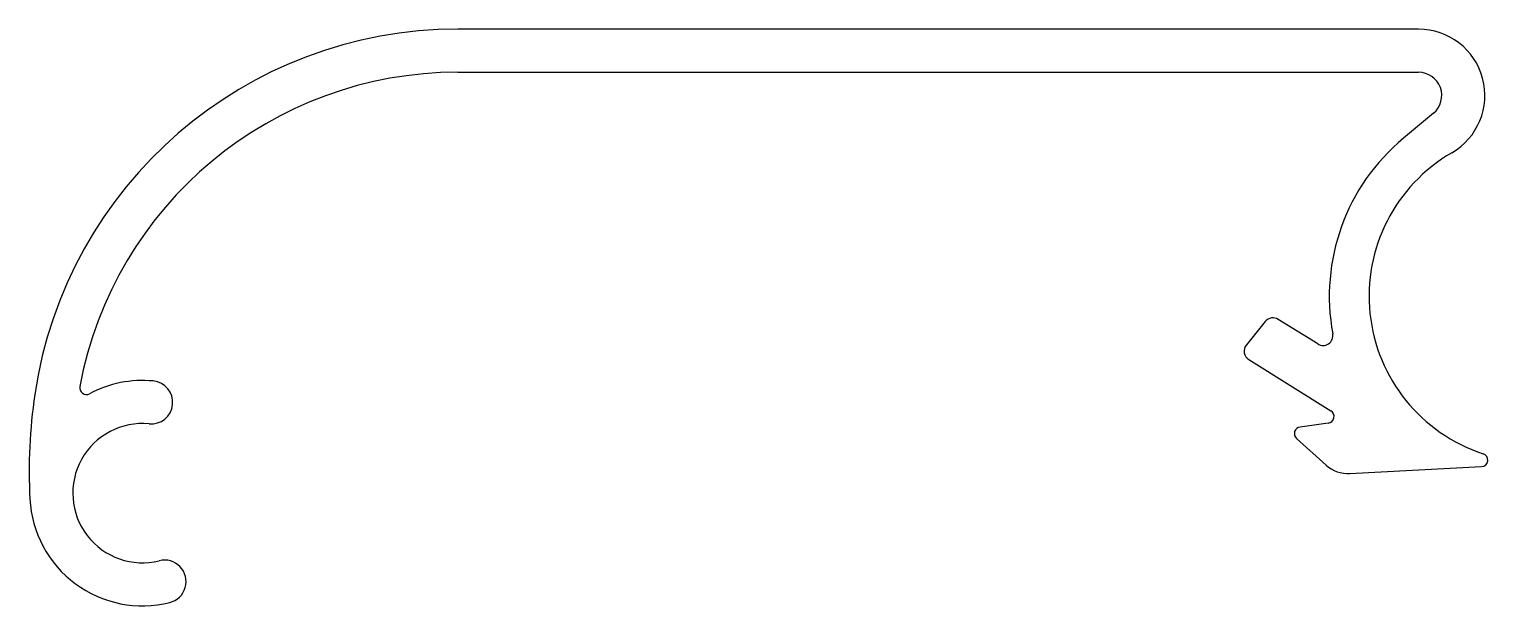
# Model space of a CAD drawing. Extents: x 2924.3 to 2968.3, y 1385.7 to 1403.1.
import ezdxf

# ---------------------------------------------------------------- set-up
doc = ezdxf.new("R2010")
doc.units = 0
doc.layers.get('0').update_dxf_attribs({"linetype": 'CONTINUOUS'})

msp = doc.modelspace()

# ---------------------------------------------------------------- linework, layer by layer
for p, q in [((2966.241, 1403.06), (2937.263, 1403.06)), ((2937.263, 1401.76), (2966.241, 1401.76)), ((2966.689, 1400.522), (2965.783, 1399.768)), ((2961.618, 1394.238), (2961.047, 1393.534)), ((2963.198, 1393.561), (2962.01, 1394.304)), ((2961.121, 1393.091), (2963.597, 1391.543)), ((2963.519, 1391.175), (2962.667, 1391.056)), ((2962.561, 1390.709), (2963.45, 1389.908)), ((2964.172, 1389.653), (2968.141, 1389.861))]:
    msp.add_line(p, q)
for centre, radius, start, end in [((2937.263, 1390.16), 12.9, 90, 171.6534), ((2966.241, 1401.06), 2, 300.0662, 90), ((2937.263, 1390.16), 11.6, 90, 169.5025), ((2966.241, 1401.06), 0.7, 309.7625, 90), ((2969.748, 1395.002), 6.2, 129.7625, 190.5168), ((2969.748, 1395.002), 5, 120.0662, 251.8713), ((2961.851, 1394.05), 0.3, 58, 141), ((2961.28, 1393.345), 0.3, 141, 238), ((2963.357, 1393.816), 0.3, 238, 10.5168), ((2926.054, 1392.237), 0.2, 169.5025, 298.0548), ((2927.747, 1389.06), 3.4, 84.5, 118.0548), ((2928.01, 1391.798), 0.65, 264.5, 84.5), ((2940.33, 1389.71), 16, 171.6534, 182.957), ((2963.491, 1391.373), 0.2, 278, 58), ((2927.747, 1389.06), 2.1, 84.5, 284), ((2962.694, 1390.858), 0.2, 98, 228), ((2968.13, 1390.06), 0.2, 273, 71.8713), ((2964.119, 1390.651), 1, 228, 273), ((2927.747, 1389.06), 3.4, 182.957, 284), ((2928.412, 1386.392), 0.65, 284, 104)]:
    msp.add_arc(centre, radius, start, end)

doc.saveas('drawing.dxf')
